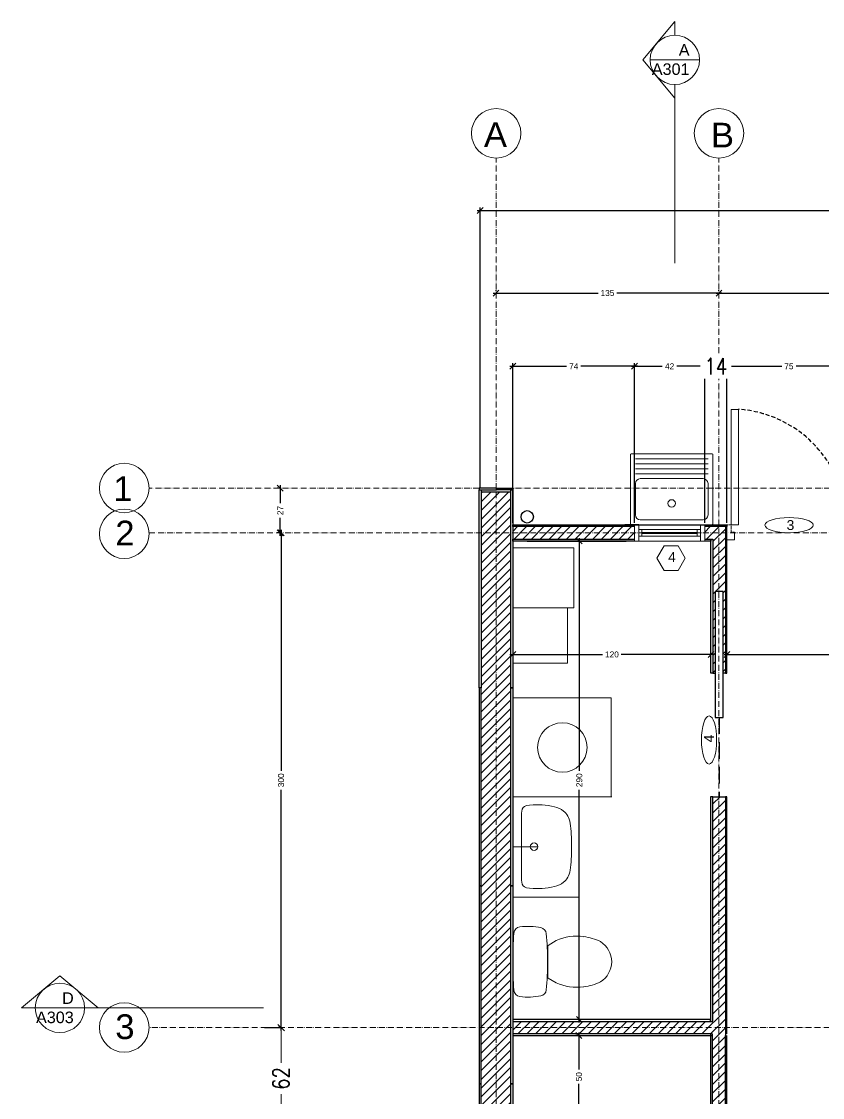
# Model space of a CAD drawing. Header units: centimetres. Extents: x -1332 to 7887, y -608 to 4152.
# Drawn here: x 2023 to 2508, y 63 to 715 of the extents above; entities that cross this region are included whole.
import ezdxf

# ---------------------------------------------------------------- set-up
doc = ezdxf.new("R2010")
doc.units = ezdxf.units.CM
doc.header["$MEASUREMENT"] = 0
for name, pattern in [('ACAD_ISO10W100', [18, 12, -3, 0, -3]), ('CENTER', [2, 1.25, -0.25, 0.25, -0.25]), ('HIDDEN', [0.375, 0.25, -0.125])]:
    doc.linetypes.add(name, pattern=pattern)
doc.layers.get('DEFPOINTS').update_dxf_attribs({"color": 210})
doc.layers.add('ARREDI', color=252, linetype='Continuous', lineweight=18)
doc.layers.add('NUMERAZIONE', color=30, linetype='Continuous', lineweight=5)
for name, color, linetype in [('INFISSI', 130, 'Continuous'), ('quote nuove', 253, 'Continuous'), ('STRUTTURA', 7, 'Continuous')]:
    doc.layers.add(name, color=color, linetype=linetype)
doc.styles.add('ARIAL', font='Arial.ttf')
doc.styles.add('E-ROMANS', font='romans.shx', dxfattribs={"width": 0.8})
doc.styles.get("Standard").update_dxf_attribs({"font": 'Arial.ttf'})
doc.linetypes.add('BATTING', pattern='A,0.0001,-0.1,[134,ltypeshp.shx,S=0.1,R=0,X=-0.1,Y=0],-0.2,[134,ltypeshp.shx,S=0.1,R=180,X=0.1,Y=0],-0.1', length=0.4001)
doc.dimstyles.new('Copia di 1', dxfattribs={"dimscale": 0.001, "dimtxt": 10000, "dimasz": 4000, "dimexe": 100, "dimexo": 10000, "dimgap": 0.1, "dimtad": 0, "dimtoh": 1, "dimdec": 0, "dimzin": 0, "dimdsep": 46, "dimtxsty": 'E-ROMANS', "dimblk": 'OBLIQUE', "dimcen": 1.2, "dimclrd": 256, "dimclre": 256, "dimclrt": 256, "dimadec": 0, "dimazin": 0, "dimtfac": 1, "dimtdec": 0, "dimtmove": 1, "dimatfit": 3, "dimldrblk": 'OPEN90', "dimfxl": 1, "dimtfill": 1, "dimtolj": 1, "dimtzin": 0, "dimlwd": 0, "dimarcsym": 0})
doc.dimstyles.new('TICK_36', dxfattribs={"dimtxt": 3.6, "dimasz": 3.6, "dimexe": 1.8, "dimexo": 1.2, "dimgap": 1.8, "dimtad": 0, "dimdec": 0, "dimzin": 0, "dimdsep": 46, "dimtxsty": 'ARIAL', "dimblk": 'OBLIQUE', "dimcen": 1.8, "dimdle": 1.8, "dimclrd": 256, "dimclrt": 256, "dimadec": 0, "dimazin": 0, "dimtfac": 1, "dimtdec": 0, "dimtmove": 1, "dimatfit": 3, "dimldrblk": 'OPEN90', "dimfxl": 1, "dimtfill": 1, "dimtolj": 1, "dimtzin": 0, "dimarcsym": 0})

# ---------------------------------------------------------------- blocks, each defined once
blk = doc.blocks.new('_Oblique')
at = {"color": 0, "linetype": 'ByBlock', "lineweight": -2}
blk.add_line((-0.5, -0.5), (0.5, 0.5), dxfattribs=at)
blk = doc.blocks.new('*D141')
at = {"layer": 'DEFPOINTS', "color": 0, "transparency": 16777216}
for p in [(2300.49, 600.28), (2300.49, 431.01), (2950.2, 432.12)]:
    blk.add_point(p, dxfattribs=at)
at = {"layer": 'quote nuove', "lineweight": -2, "transparency": 16777216}
for p, q in [((2298.69, 600.28), (2619.56, 600.28)), ((2952, 600.28), (2631.13, 600.28))]:
    blk.add_line(p, q, dxfattribs=at)
at = {"layer": 'quote nuove', "color": 0, "lineweight": -2, "transparency": 16777216}
for p, q in [((2300.49, 432.21), (2300.49, 602.08)), ((2950.2, 433.32), (2950.2, 602.08))]:
    blk.add_line(p, q, dxfattribs=at)
at = {"layer": 'quote nuove', "lineweight": -2, "transparency": 16777216, "xscale": 3.6, "yscale": 3.6, "zscale": 3.6, "rotation": 180}
blk.add_blockref('_Oblique', (2300.49, 600.28), dxfattribs=at)
at = {"layer": 'quote nuove', "lineweight": -2, "transparency": 16777216, "xscale": 3.6, "yscale": 3.6, "zscale": 3.6}
blk.add_blockref('_Oblique', (2950.2, 600.28), dxfattribs=at)
at = {"layer": 'quote nuove', "lineweight": 0, "transparency": 16777216, "insert": (2625.35, 600.28), "char_height": 3.6, "attachment_point": 5, "style": 'ARIAL', "bg_fill": 3, "box_fill_scale": 1.25, "bg_fill_color": 256, "bg_fill_true_color": 13158600, "bg_fill_transparency": 0}
blk.add_mtext('\\A1;650', dxfattribs=at)
blk = doc.blocks.new('_Open90')
at = {"color": 0, "linetype": 'ByBlock', "lineweight": -2}
for p, q in [((0, 0), (-1, 0)), ((-0.5, 0.5), (0, 0)), ((0, 0), (-0.5, -0.5))]:
    blk.add_line(p, q, dxfattribs=at)
blk = doc.blocks.new('*D143')
at = {"layer": 'DEFPOINTS', "color": 0, "transparency": 16777216}
for p in [(2445.15, 550.28), (2445.15, 550.28), (2625.05, 550.28)]:
    blk.add_point(p, dxfattribs=at)
at = {"layer": 'quote nuove', "lineweight": -2, "transparency": 16777216}
for p, q in [((2443.35, 550.28), (2529.49, 550.28)), ((2626.85, 550.28), (2540.7, 550.28))]:
    blk.add_line(p, q, dxfattribs=at)
at = {"layer": 'quote nuove', "color": 0, "lineweight": -2, "transparency": 16777216}
for p, q in [((2445.15, 551.48), (2445.15, 552.08)), ((2625.05, 551.48), (2625.05, 552.08))]:
    blk.add_line(p, q, dxfattribs=at)
at = {"layer": 'quote nuove', "lineweight": -2, "transparency": 16777216, "xscale": 3.6, "yscale": 3.6, "zscale": 3.6, "rotation": 180}
blk.add_blockref('_Oblique', (2445.15, 550.28), dxfattribs=at)
at = {"layer": 'quote nuove', "lineweight": -2, "transparency": 16777216, "xscale": 3.6, "yscale": 3.6, "zscale": 3.6}
blk.add_blockref('_Oblique', (2625.05, 550.28), dxfattribs=at)
at = {"layer": 'quote nuove', "lineweight": 0, "transparency": 16777216, "insert": (2535.1, 550.28), "char_height": 3.6, "attachment_point": 5, "style": 'ARIAL', "bg_fill": 3, "box_fill_scale": 1.25, "bg_fill_color": 256, "bg_fill_true_color": 13158600, "bg_fill_transparency": 0}
blk.add_mtext('\\A1;180', dxfattribs=at)
blk = doc.blocks.new('*D144')
at = {"layer": 'DEFPOINTS', "color": 0, "transparency": 16777216}
for p in [(2310.09, 550.28), (2310.09, 550.28), (2445.15, 550.28)]:
    blk.add_point(p, dxfattribs=at)
at = {"layer": 'quote nuove', "lineweight": -2, "transparency": 16777216}
for p, q in [((2308.29, 550.28), (2372, 550.28)), ((2446.95, 550.28), (2383.24, 550.28))]:
    blk.add_line(p, q, dxfattribs=at)
at = {"layer": 'quote nuove', "color": 0, "lineweight": -2, "transparency": 16777216}
for p, q in [((2310.09, 551.48), (2310.09, 552.08)), ((2445.15, 551.48), (2445.15, 552.08))]:
    blk.add_line(p, q, dxfattribs=at)
at = {"layer": 'quote nuove', "lineweight": -2, "transparency": 16777216, "xscale": 3.6, "yscale": 3.6, "zscale": 3.6, "rotation": 180}
blk.add_blockref('_Oblique', (2310.09, 550.28), dxfattribs=at)
at = {"layer": 'quote nuove', "lineweight": -2, "transparency": 16777216, "xscale": 3.6, "yscale": 3.6, "zscale": 3.6}
blk.add_blockref('_Oblique', (2445.15, 550.28), dxfattribs=at)
at = {"layer": 'quote nuove', "lineweight": 0, "transparency": 16777216, "insert": (2377.62, 550.28), "char_height": 3.6, "attachment_point": 5, "style": 'ARIAL', "bg_fill": 3, "box_fill_scale": 1.25, "bg_fill_color": 256, "bg_fill_true_color": 13158600, "bg_fill_transparency": 0}
blk.add_mtext('\\A1;135', dxfattribs=at)
blk = doc.blocks.new('*D147')
at = {"layer": 'DEFPOINTS', "color": 0, "transparency": 16777216}
for p in [(2179.37, 432.1), (2179.37, 404.91), (2179.9, 404.91)]:
    blk.add_point(p, dxfattribs=at)
at = {"layer": 'quote nuove', "color": 0, "lineweight": -2, "transparency": 16777216}
for p, q in [((2178.17, 432.1), (2177.57, 432.1)), ((2178.7, 404.91), (2177.57, 404.91))]:
    blk.add_line(p, q, dxfattribs=at)
at = {"layer": 'quote nuove', "lineweight": -2, "transparency": 16777216}
for p, q in [((2179.37, 433.9), (2179.37, 422.92)), ((2179.37, 403.11), (2179.37, 414.1))]:
    blk.add_line(p, q, dxfattribs=at)
at = {"layer": 'quote nuove', "lineweight": -2, "transparency": 16777216, "xscale": 3.6, "yscale": 3.6, "zscale": 3.6}
for p, rotation in [((2179.37, 432.1), 90), ((2179.37, 404.91), 270)]:
    blk.add_blockref('_Oblique', p, dxfattribs=dict(at, rotation=rotation))
at = {"layer": 'quote nuove', "lineweight": 0, "transparency": 16777216, "insert": (2179.37, 418.51), "char_height": 3.6, "attachment_point": 5, "rotation": 90, "style": 'ARIAL', "bg_fill": 3, "box_fill_scale": 1.25, "bg_fill_color": 256, "bg_fill_true_color": 13158600, "bg_fill_transparency": 0}
blk.add_mtext('\\A1;27', dxfattribs=at)
blk = doc.blocks.new('*D148')
at = {"layer": 'DEFPOINTS', "color": 0, "ltscale": 2, "transparency": 16777216}
for p in [(2179.89, 404.91), (2179.89, 105.06), (2179.89, 105.06)]:
    blk.add_point(p, dxfattribs=at)
at = {"layer": 'quote nuove', "color": 0, "lineweight": -2, "ltscale": 2, "transparency": 16777216}
for p, q in [((2178.69, 404.91), (2178.09, 404.91)), ((2178.69, 105.06), (2178.09, 105.06))]:
    blk.add_line(p, q, dxfattribs=at)
at = {"layer": 'quote nuove', "lineweight": -2, "ltscale": 2, "transparency": 16777216}
for p, q in [((2179.89, 406.71), (2179.89, 260.76)), ((2179.89, 103.26), (2179.89, 249.22))]:
    blk.add_line(p, q, dxfattribs=at)
at = {"layer": 'quote nuove', "lineweight": -2, "ltscale": 2, "transparency": 16777216, "xscale": 3.6, "yscale": 3.6, "zscale": 3.6}
for p, rotation in [((2179.89, 404.91), 90), ((2179.89, 105.06), 270)]:
    blk.add_blockref('_Oblique', p, dxfattribs=dict(at, rotation=rotation))
at = {"layer": 'quote nuove', "lineweight": 0, "ltscale": 2, "transparency": 16777216, "insert": (2179.89, 254.99), "char_height": 3.6, "attachment_point": 5, "rotation": 90, "style": 'ARIAL', "bg_fill": 3, "box_fill_scale": 1.25, "bg_fill_color": 256, "bg_fill_true_color": 13158600, "bg_fill_transparency": 0}
blk.add_mtext('\\A1;300', dxfattribs=at)
blk = doc.blocks.new('*D149')
at = {"layer": 'DEFPOINTS', "color": 0, "ltscale": 2, "transparency": 16777216}
for p in [(2179.89, 105.06), (2179.89, 43.51), (2179.89, 43.51)]:
    blk.add_point(p, dxfattribs=at)
at = {"layer": 'quote nuove', "lineweight": -2, "ltscale": 2, "transparency": 16777216}
for p, q in [((2169.89, 105.06), (2179.79, 105.06)), ((2169.89, 43.51), (2179.79, 43.51))]:
    blk.add_line(p, q, dxfattribs=at)
at = {"layer": 'quote nuove', "lineweight": 0, "ltscale": 2, "transparency": 16777216}
for p, q in [((2179.89, 105.06), (2179.89, 80.57)), ((2179.89, 43.51), (2179.89, 68))]:
    blk.add_line(p, q, dxfattribs=at)
at = {"layer": 'quote nuove', "lineweight": 0, "ltscale": 2, "transparency": 16777216, "xscale": 4, "yscale": 4, "zscale": 4}
for p, rotation in [((2179.89, 105.06), 90), ((2179.89, 43.51), 270)]:
    blk.add_blockref('_Oblique', p, dxfattribs=dict(at, rotation=rotation))
at = {"layer": 'quote nuove', "lineweight": 0, "ltscale": 2, "transparency": 16777216, "insert": (2179.89, 74.29), "char_height": 10, "attachment_point": 5, "rotation": 90, "style": 'E-ROMANS', "bg_fill": 3, "box_fill_scale": 1.25, "bg_fill_color": 256, "bg_fill_true_color": 13158600, "bg_fill_transparency": 0}
blk.add_mtext('\\A1;62', dxfattribs=at)
blk = doc.blocks.new('*D156')
at = {"layer": 'DEFPOINTS', "color": 0, "transparency": 16777216}
for p in [(2394, 505.9), (2394, 409.81), (2436.5, 409.81)]:
    blk.add_point(p, dxfattribs=at)
at = {"layer": 'quote nuove', "lineweight": -2, "transparency": 16777216}
for p, q in [((2392.2, 505.9), (2410.81, 505.9)), ((2438.3, 505.9), (2419.68, 505.9))]:
    blk.add_line(p, q, dxfattribs=at)
at = {"layer": 'quote nuove', "color": 0, "lineweight": -2, "transparency": 16777216}
for p, q in [((2394, 411.01), (2394, 507.7)), ((2436.5, 411.01), (2436.5, 507.7))]:
    blk.add_line(p, q, dxfattribs=at)
at = {"layer": 'quote nuove', "lineweight": -2, "transparency": 16777216, "xscale": 3.6, "yscale": 3.6, "zscale": 3.6, "rotation": 180}
blk.add_blockref('_Oblique', (2394, 505.9), dxfattribs=at)
at = {"layer": 'quote nuove', "lineweight": -2, "transparency": 16777216, "xscale": 3.6, "yscale": 3.6, "zscale": 3.6}
blk.add_blockref('_Oblique', (2436.5, 505.9), dxfattribs=at)
at = {"layer": 'quote nuove', "lineweight": 0, "transparency": 16777216, "insert": (2415.25, 505.9), "char_height": 3.6, "attachment_point": 5, "style": 'ARIAL', "bg_fill": 3, "box_fill_scale": 1.25, "bg_fill_color": 256, "bg_fill_true_color": 13158600, "bg_fill_transparency": 0}
blk.add_mtext('\\A1;42', dxfattribs=at)
blk = doc.blocks.new('*D158')
at = {"layer": 'DEFPOINTS', "color": 0, "transparency": 16777216}
for p in [(2360.33, 100.31), (2360.33, 100.31), (2360.33, 50.31)]:
    blk.add_point(p, dxfattribs=at)
at = {"layer": 'quote nuove', "color": 0, "lineweight": -2, "transparency": 16777216}
for p, q in [((2359.13, 100.31), (2358.53, 100.31)), ((2359.13, 50.31), (2358.53, 50.31))]:
    blk.add_line(p, q, dxfattribs=at)
at = {"layer": 'quote nuove', "lineweight": -2, "transparency": 16777216}
for p, q in [((2360.33, 102.11), (2360.33, 79.69)), ((2360.33, 48.51), (2360.33, 70.94))]:
    blk.add_line(p, q, dxfattribs=at)
at = {"layer": 'quote nuove', "lineweight": -2, "transparency": 16777216, "xscale": 3.6, "yscale": 3.6, "zscale": 3.6}
for p, rotation in [((2360.33, 100.31), 90), ((2360.33, 50.31), 270)]:
    blk.add_blockref('_Oblique', p, dxfattribs=dict(at, rotation=rotation))
at = {"layer": 'quote nuove', "lineweight": 0, "transparency": 16777216, "insert": (2360.33, 75.31), "char_height": 3.6, "attachment_point": 5, "rotation": 90, "style": 'ARIAL', "bg_fill": 3, "box_fill_scale": 1.25, "bg_fill_color": 256, "bg_fill_true_color": 13158600, "bg_fill_transparency": 0}
blk.add_mtext('\\A1;50', dxfattribs=at)
blk = doc.blocks.new('*D159')
at = {"layer": 'DEFPOINTS', "color": 0, "transparency": 16777216}
for p in [(2360.55, 400.01), (2360.55, 400.01), (2360.55, 110.01)]:
    blk.add_point(p, dxfattribs=at)
at = {"layer": 'quote nuove', "color": 0, "lineweight": -2, "transparency": 16777216}
for p, q in [((2359.35, 400.01), (2358.75, 400.01)), ((2359.35, 110.01), (2358.75, 110.01))]:
    blk.add_line(p, q, dxfattribs=at)
at = {"layer": 'quote nuove', "lineweight": -2, "transparency": 16777216}
for p, q in [((2360.55, 401.81), (2360.55, 260.81)), ((2360.55, 108.21), (2360.55, 249.21))]:
    blk.add_line(p, q, dxfattribs=at)
at = {"layer": 'quote nuove', "lineweight": -2, "transparency": 16777216, "xscale": 3.6, "yscale": 3.6, "zscale": 3.6}
for p, rotation in [((2360.55, 400.01), 90), ((2360.55, 110.01), 270)]:
    blk.add_blockref('_Oblique', p, dxfattribs=dict(at, rotation=rotation))
at = {"layer": 'quote nuove', "lineweight": 0, "transparency": 16777216, "insert": (2360.55, 255.01), "char_height": 3.6, "attachment_point": 5, "rotation": 90, "style": 'ARIAL', "bg_fill": 3, "box_fill_scale": 1.25, "bg_fill_color": 256, "bg_fill_true_color": 13158600, "bg_fill_transparency": 0}
blk.add_mtext('\\A1;290', dxfattribs=at)
blk = doc.blocks.new('*D160')
at = {"layer": 'DEFPOINTS', "color": 0, "transparency": 16777216}
for p in [(2320.3, 344.37), (2440.3, 331.23), (2440.3, 331.23)]:
    blk.add_point(p, dxfattribs=at)
at = {"layer": 'quote nuove', "color": 0, "lineweight": -2, "transparency": 16777216}
for p, q in [((2320.3, 343.17), (2320.3, 329.43)), ((2440.3, 332.43), (2440.3, 333.03))]:
    blk.add_line(p, q, dxfattribs=at)
at = {"layer": 'quote nuove', "lineweight": -2, "transparency": 16777216}
for p, q in [((2318.5, 331.23), (2374.69, 331.23)), ((2442.1, 331.23), (2385.9, 331.23))]:
    blk.add_line(p, q, dxfattribs=at)
at = {"layer": 'quote nuove', "lineweight": -2, "transparency": 16777216, "xscale": 3.6, "yscale": 3.6, "zscale": 3.6, "rotation": 180}
blk.add_blockref('_Oblique', (2320.3, 331.23), dxfattribs=at)
at = {"layer": 'quote nuove', "lineweight": -2, "transparency": 16777216, "xscale": 3.6, "yscale": 3.6, "zscale": 3.6}
blk.add_blockref('_Oblique', (2440.3, 331.23), dxfattribs=at)
at = {"layer": 'quote nuove', "lineweight": 0, "transparency": 16777216, "insert": (2380.3, 331.23), "char_height": 3.6, "attachment_point": 5, "style": 'ARIAL', "bg_fill": 3, "box_fill_scale": 1.25, "bg_fill_color": 256, "bg_fill_true_color": 13158600, "bg_fill_transparency": 0}
blk.add_mtext('\\A1;120', dxfattribs=at)
blk = doc.blocks.new('*D161')
at = {"layer": 'DEFPOINTS', "color": 0, "transparency": 16777216}
for p in [(2450, 331.23), (2620.3, 331.23), (2620.3, 331.23)]:
    blk.add_point(p, dxfattribs=at)
at = {"layer": 'quote nuove', "color": 0, "lineweight": -2, "transparency": 16777216}
for p, q in [((2450, 332.43), (2450, 333.03)), ((2620.3, 332.43), (2620.3, 333.03))]:
    blk.add_line(p, q, dxfattribs=at)
at = {"layer": 'quote nuove', "lineweight": -2, "transparency": 16777216}
for p, q in [((2448.2, 331.23), (2529.54, 331.23)), ((2622.1, 331.23), (2540.75, 331.23))]:
    blk.add_line(p, q, dxfattribs=at)
at = {"layer": 'quote nuove', "lineweight": -2, "transparency": 16777216, "xscale": 3.6, "yscale": 3.6, "zscale": 3.6, "rotation": 180}
blk.add_blockref('_Oblique', (2450, 331.23), dxfattribs=at)
at = {"layer": 'quote nuove', "lineweight": -2, "transparency": 16777216, "xscale": 3.6, "yscale": 3.6, "zscale": 3.6}
blk.add_blockref('_Oblique', (2620.3, 331.23), dxfattribs=at)
at = {"layer": 'quote nuove', "lineweight": 0, "transparency": 16777216, "insert": (2535.15, 331.23), "char_height": 3.6, "attachment_point": 5, "style": 'ARIAL', "bg_fill": 3, "box_fill_scale": 1.25, "bg_fill_color": 256, "bg_fill_true_color": 13158600, "bg_fill_transparency": 0}
blk.add_mtext('\\A1;170', dxfattribs=at)
blk = doc.blocks.new('*D164')
at = {"layer": 'DEFPOINTS', "color": 0, "transparency": 16777216}
for p in [(2450, 505.9), (2450, 409.84), (2525, 409.84)]:
    blk.add_point(p, dxfattribs=at)
at = {"layer": 'quote nuove', "lineweight": -2, "transparency": 16777216}
for p, q in [((2448.2, 505.9), (2483.12, 505.9)), ((2526.8, 505.9), (2491.87, 505.9))]:
    blk.add_line(p, q, dxfattribs=at)
at = {"layer": 'quote nuove', "color": 0, "lineweight": -2, "transparency": 16777216}
for p, q in [((2450, 411.04), (2450, 507.7)), ((2525, 411.04), (2525, 507.7))]:
    blk.add_line(p, q, dxfattribs=at)
at = {"layer": 'quote nuove', "lineweight": -2, "transparency": 16777216, "xscale": 3.6, "yscale": 3.6, "zscale": 3.6, "rotation": 180}
blk.add_blockref('_Oblique', (2450, 505.9), dxfattribs=at)
at = {"layer": 'quote nuove', "lineweight": -2, "transparency": 16777216, "xscale": 3.6, "yscale": 3.6, "zscale": 3.6}
blk.add_blockref('_Oblique', (2525, 505.9), dxfattribs=at)
at = {"layer": 'quote nuove', "lineweight": 0, "transparency": 16777216, "insert": (2487.5, 505.9), "char_height": 3.6, "attachment_point": 5, "style": 'ARIAL', "bg_fill": 3, "box_fill_scale": 1.25, "bg_fill_color": 256, "bg_fill_true_color": 13158600, "bg_fill_transparency": 0}
blk.add_mtext('\\A1;75', dxfattribs=at)
blk = doc.blocks.new('*D165')
at = {"layer": 'DEFPOINTS', "color": 0, "transparency": 16777216}
for p in [(2436.5, 408.71), (2450, 409.84)]:
    blk.add_point(p, dxfattribs=at)
at = {"layer": 'quote nuove', "lineweight": -2, "transparency": 16777216}
for p, q in [((2436.5, 418.71), (2436.5, 506)), ((2450, 419.84), (2450, 506))]:
    blk.add_line(p, q, dxfattribs=at)
at = {"layer": 'quote nuove', "lineweight": 0, "transparency": 16777216}
for p, q in [((2436.5, 505.9), (2437.15, 505.9)), ((2450, 505.9), (2449.34, 505.9))]:
    blk.add_line(p, q, dxfattribs=at)
at = {"layer": 'quote nuove', "lineweight": 0, "transparency": 16777216, "xscale": 4, "yscale": 4, "zscale": 4, "rotation": 180}
blk.add_blockref('_Oblique', (2436.5, 505.9), dxfattribs=at)
at = {"layer": 'quote nuove', "lineweight": 0, "transparency": 16777216, "xscale": 4, "yscale": 4, "zscale": 4}
blk.add_blockref('_Oblique', (2450, 505.9), dxfattribs=at)
at = {"layer": 'quote nuove', "lineweight": 0, "transparency": 16777216, "insert": (2443.25, 505.9), "char_height": 10, "attachment_point": 5, "style": 'E-ROMANS', "bg_fill": 3, "box_fill_scale": 1.25, "bg_fill_color": 256, "bg_fill_true_color": 13158600, "bg_fill_transparency": 0}
blk.add_mtext('\\A1;14', dxfattribs=at)
at = {"layer": 'DEFPOINTS', "color": 0, "transparency": 16777216}
blk.add_point((2436.5, 505.9), dxfattribs=at)
blk = doc.blocks.new('*D166')
at = {"layer": 'DEFPOINTS', "color": 0, "transparency": 16777216}
for p in [(2320.3, 505.9), (2320.3, 409.81), (2394, 409.81)]:
    blk.add_point(p, dxfattribs=at)
at = {"layer": 'quote nuove', "lineweight": -2, "transparency": 16777216}
for p, q in [((2318.5, 505.9), (2352.79, 505.9)), ((2395.8, 505.9), (2361.5, 505.9))]:
    blk.add_line(p, q, dxfattribs=at)
at = {"layer": 'quote nuove', "color": 0, "lineweight": -2, "transparency": 16777216}
for p, q in [((2320.3, 411.01), (2320.3, 507.7)), ((2394, 411.01), (2394, 507.7))]:
    blk.add_line(p, q, dxfattribs=at)
at = {"layer": 'quote nuove', "lineweight": -2, "transparency": 16777216, "xscale": 3.6, "yscale": 3.6, "zscale": 3.6, "rotation": 180}
blk.add_blockref('_Oblique', (2320.3, 505.9), dxfattribs=at)
at = {"layer": 'quote nuove', "lineweight": -2, "transparency": 16777216, "xscale": 3.6, "yscale": 3.6, "zscale": 3.6}
blk.add_blockref('_Oblique', (2394, 505.9), dxfattribs=at)
at = {"layer": 'quote nuove', "lineweight": 0, "transparency": 16777216, "insert": (2357.15, 505.9), "char_height": 3.6, "attachment_point": 5, "style": 'ARIAL', "bg_fill": 3, "box_fill_scale": 1.25, "bg_fill_color": 256, "bg_fill_true_color": 13158600, "bg_fill_transparency": 0}
blk.add_mtext('\\A1;74', dxfattribs=at)

msp = doc.modelspace()

# ---------------------------------------------------------------- hatches: boundary and pattern name
at = {"layer": 'STRUTTURA'}
h = msp.add_hatch(dxfattribs=at)
h.set_pattern_fill('ANSI31', color=0, scale=30)
h.paths.add_polyline_path([(2319.1, 429.82), (2301.09, 429.82), (2301.09, -317.79), (2319.1, -317.79)])
h = msp.add_hatch(dxfattribs=at)
h.set_pattern_fill('ANSI31', color=256, scale=30)
h.paths.add_polyline_path([(2394, 408.71), (2320.3, 408.71), (2320.3, 401.21), (2394, 401.21)])
h.paths.add_polyline_path([(2449, 408.71), (2440.3, 408.71), (2436.5, 408.71), (2436.5, 401.21), (2440.3, 401.21), (2441.5, 401.21), (2441.5, 320.01), (2442.77, 320.01), (2442.77, 369.41), (2447.74, 369.41), (2447.74, 320.01), (2449, 320.01)])
h.paths.add_polyline_path([(2449, 245.01), (2441.5, 245.01), (2441.5, 108.81), (2440.07, 108.81), (2320.3, 108.81), (2320.3, 101.31), (2441, 101.31), (2441, 40.01), (2454, 40.01), (2454, 47.01), (2449, 47.01), (2449, 100.31)])
h.paths.add_polyline_path([(2628.8, 48.01), (2530, 48.01), (2530, 40.01), (2621.3, 40.01), (2621.3, 39.01), (2621.3, 37.98), (2628.8, 37.98)])
h.paths.add_polyline_path([(2628.8, 37.98), (2621.3, 37.98), (2621.3, -281.49), (2525.3, -281.49), (2525.3, -288.99), (2628.8, -288.99), (2628.8, -29.12)])
h.paths.add_polyline_path([(2440.3, -281.49), (2320.3, -281.49), (2320.3, -288.99), (2440.3, -288.99)])
h.paths.add_polyline_path([(2929.8, -280.44), (2922.8, -280.44), (2922.8, -289.04), (2929.8, -289.04)])

# ---------------------------------------------------------------- linework, layer by layer
at = {"layer": 'ARREDI'}
for p, q in [((2391.5, 452.31), (2391.5, 410.31)), ((2441, 452.81), (2392, 452.81)), ((2441.5, 410.31), (2441.5, 452.31)), ((2438.5, 449.81), (2394.5, 449.81)), ((2438.5, 446.81), (2394.5, 446.81)), ((2438.5, 443.81), (2394.5, 443.81)), ((2438.5, 440.81), (2394.5, 440.81)), ((2435.5, 437.81), (2397.5, 437.81)), ((2394.5, 434.81), (2394.5, 415.81)), ((2438.5, 415.81), (2438.5, 434.81)), ((2397.5, 412.81), (2435.5, 412.81)), ((2320.29, 400.01), (2320.3, 330.01)), ((2353.3, 325.92), (2353.3, 359.49)), ((2320.3, 330.01), (2320.3, 110.01)), ((2320.3, 325.92), (2353.3, 325.92)), ((2320.3, 240.26), (2320.3, 214.81)), ((2325.6, 235.1), (2325.57, 233.86)), ((2325.6, 235.1), (2325.57, 233.86)), ((2325.68, 236.29), (2325.6, 235.1)), ((2325.68, 236.29), (2325.6, 235.1)), ((2325.99, 237.48), (2325.68, 236.29)), ((2325.99, 237.48), (2325.68, 236.29)), ((2326.55, 238.41), (2325.99, 237.48)), ((2326.55, 238.41), (2325.99, 237.48)), ((2327.39, 239.19), (2326.55, 238.41)), ((2327.39, 239.19), (2326.55, 238.41)), ((2328.57, 239.75), (2327.39, 239.19)), ((2328.57, 239.75), (2327.39, 239.19)), ((2330.36, 239.99), (2328.57, 239.75)), ((2330.36, 239.99), (2328.57, 239.75)), ((2332.65, 240.13), (2330.36, 239.99)), ((2332.65, 240.13), (2330.36, 239.99)), ((2334.86, 240.15), (2332.65, 240.13)), ((2334.86, 240.15), (2332.65, 240.13)), ((2337.95, 240.05), (2334.86, 240.15)), ((2337.95, 240.05), (2334.86, 240.15)), ((2339.77, 239.89), (2337.95, 240.05)), ((2339.77, 239.89), (2337.95, 240.05)), ((2341.63, 239.65), (2339.77, 239.89)), ((2341.63, 239.65), (2339.77, 239.89)), ((2343.75, 239.27), (2341.63, 239.65)), ((2343.75, 239.27), (2341.63, 239.65)), ((2345.44, 238.9), (2343.75, 239.27)), ((2345.44, 238.9), (2343.75, 239.27)), ((2346.97, 238.51), (2345.44, 238.9)), ((2346.97, 238.51), (2345.44, 238.9)), ((2348.46, 237.98), (2346.97, 238.51)), ((2348.46, 237.98), (2346.97, 238.51)), ((2349.73, 237.31), (2348.46, 237.98)), ((2349.73, 237.31), (2348.46, 237.98)), ((2351.06, 236.36), (2349.73, 237.31)), ((2351.06, 236.36), (2349.73, 237.31)), ((2351.74, 235.74), (2351.06, 236.36)), ((2351.74, 235.74), (2351.06, 236.36)), ((2352.41, 235.01), (2351.74, 235.74)), ((2352.41, 235.01), (2351.74, 235.74)), ((2353.05, 234.18), (2352.41, 235.01)), ((2353.05, 234.18), (2352.41, 235.01)), ((2325.57, 214.75), (2325.57, 233.86)), ((2325.57, 214.75), (2325.57, 233.86)), ((2353.58, 233.31), (2353.05, 234.18)), ((2353.58, 233.31), (2353.05, 234.18)), ((2354.05, 232.37), (2353.58, 233.31)), ((2354.05, 232.37), (2353.58, 233.31)), ((2354.44, 231.36), (2354.05, 232.37)), ((2354.44, 231.36), (2354.05, 232.37)), ((2354.75, 230.18), (2354.44, 231.36)), ((2354.75, 230.18), (2354.44, 231.36)), ((2354.99, 228.89), (2354.75, 230.18)), ((2354.99, 228.89), (2354.75, 230.18)), ((2355.22, 227.41), (2354.99, 228.89)), ((2355.22, 227.41), (2354.99, 228.89)), ((2355.42, 225.78), (2355.22, 227.41)), ((2355.42, 225.78), (2355.22, 227.41)), ((2355.57, 224.03), (2355.42, 225.78)), ((2355.66, 222.41), (2355.57, 224.03)), ((2355.75, 220.57), (2355.66, 222.41)), ((2355.81, 218.61), (2355.75, 220.57)), ((2355.85, 216.48), (2355.81, 218.61)), ((2355.87, 214.75), (2355.85, 216.48)), ((2320.3, 214.81), (2320.3, 189.35)), ((2320.3, 214.75), (2335.38, 214.75)), ((2325.57, 214.75), (2325.57, 195.65)), ((2325.57, 214.75), (2325.57, 195.65)), ((2355.75, 208.93), (2355.66, 207.1)), ((2355.81, 210.89), (2355.75, 208.93)), ((2355.85, 213.02), (2355.81, 210.89)), ((2355.87, 214.75), (2355.85, 213.02)), ((2355.42, 203.73), (2355.22, 202.09)), ((2355.57, 205.47), (2355.42, 203.73)), ((2355.66, 207.1), (2355.57, 205.47)), ((2325.6, 194.4), (2325.57, 195.65)), ((2325.6, 194.4), (2325.57, 195.65)), ((2353.58, 196.19), (2353.05, 195.32)), ((2353.58, 196.19), (2353.05, 195.32)), ((2354.05, 197.13), (2353.58, 196.19)), ((2354.05, 197.13), (2353.58, 196.19)), ((2354.44, 198.15), (2354.05, 197.13)), ((2354.44, 198.15), (2354.05, 197.13)), ((2354.75, 199.33), (2354.44, 198.15)), ((2354.75, 199.33), (2354.44, 198.15)), ((2354.99, 200.61), (2354.75, 199.33)), ((2354.99, 200.61), (2354.75, 199.33)), ((2355.22, 202.09), (2354.99, 200.61)), ((2325.68, 193.21), (2325.6, 194.4)), ((2325.68, 193.21), (2325.6, 194.4)), ((2325.99, 192.02), (2325.68, 193.21)), ((2325.99, 192.02), (2325.68, 193.21)), ((2326.55, 191.09), (2325.99, 192.02)), ((2326.55, 191.09), (2325.99, 192.02)), ((2327.39, 190.32), (2326.55, 191.09)), ((2327.39, 190.32), (2326.55, 191.09)), ((2328.57, 189.75), (2327.39, 190.32)), ((2328.57, 189.75), (2327.39, 190.32)), ((2330.36, 189.52), (2328.57, 189.75)), ((2330.36, 189.52), (2328.57, 189.75)), ((2332.65, 189.38), (2330.36, 189.52)), ((2332.65, 189.38), (2330.36, 189.52)), ((2334.86, 189.35), (2332.65, 189.38)), ((2334.86, 189.35), (2332.65, 189.38)), ((2337.95, 189.46), (2334.86, 189.35)), ((2337.95, 189.46), (2334.86, 189.35)), ((2339.77, 189.62), (2337.95, 189.46)), ((2339.77, 189.62), (2337.95, 189.46)), ((2341.63, 189.86), (2339.77, 189.62)), ((2341.63, 189.86), (2339.77, 189.62)), ((2343.75, 190.23), (2341.63, 189.86)), ((2343.75, 190.23), (2341.63, 189.86)), ((2345.44, 190.6), (2343.75, 190.23)), ((2345.44, 190.6), (2343.75, 190.23)), ((2346.97, 191), (2345.44, 190.6)), ((2346.97, 191), (2345.44, 190.6)), ((2348.46, 191.53), (2346.97, 191)), ((2348.46, 191.53), (2346.97, 191)), ((2349.73, 192.19), (2348.46, 191.53)), ((2349.73, 192.19), (2348.46, 191.53)), ((2351.06, 193.14), (2349.73, 192.19)), ((2351.06, 193.14), (2349.73, 192.19)), ((2351.74, 193.76), (2351.06, 193.14)), ((2351.74, 193.76), (2351.06, 193.14)), ((2352.41, 194.49), (2351.74, 193.76)), ((2352.41, 194.49), (2351.74, 193.76)), ((2353.05, 195.32), (2352.41, 194.49)), ((2353.05, 195.32), (2352.41, 194.49)), ((2341.65, 154.9), (2346.48, 157.83)), ((2341.39, 145.01), (2341.39, 154.46)), ((2341.39, 145.01), (2341.39, 135.56)), ((2341.65, 135.12), (2346.48, 132.2))]:
    msp.add_line(p, q, dxfattribs=at)
at = {"layer": 'ARREDI', "lineweight": 0}
for p, q in [((2320.29, 395.93), (2357.29, 395.93)), ((2357.29, 395.93), (2357.29, 359.49)), ((2320.29, 359.49), (2357.29, 359.49)), ((2320.3, 325.92), (2353.3, 325.92)), ((2320.3, 325.92), (2353.3, 325.92)), ((2320.3, 304.86), (2335.3, 304.86)), ((2320.3, 244.86), (2380.3, 244.86)), ((2320.3, 244.86), (2335.3, 244.86)), ((2320.3, 244.86), (2335.3, 244.86)), ((2360.3, 184.23), (2360.3, 244.86)), ((2360.3, 184.23), (2360.3, 244.86)), ((2360.3, 184.23), (2320.3, 184.23)), ((2320.3, 184.23), (2360.3, 184.23)), ((2360.3, 184.23), (2320.3, 184.23)), ((2320.3, 184.23), (2360.3, 184.23))]:
    msp.add_line(p, q, dxfattribs=at)
at = {"layer": 'ARREDI'}
msp.add_lwpolyline([(2320.3, 304.86), (2320.3, 244.86), (2379.8, 244.86), (2379.8, 304.86), (2320.3, 304.86)], dxfattribs=at)
for centre, radius in [((2416.5, 422.81), 2.24), ((2350.3, 274.86), 15), ((2333.1, 214.75), 2.28)]:
    msp.add_circle(centre, radius, dxfattribs=at)
for centre, radius, start, end in [((2392, 452.31), 0.5, 90, 180), ((2441, 452.31), 0.5, 0, 90), ((2397.5, 434.81), 3, 90, 180), ((2435.5, 434.81), 3, 0, 90), ((2397.5, 415.81), 3, 180, 270), ((2435.5, 415.81), 3, 270, 0), ((2325.05, 162), 4.2, 96.3359, 176.25542), ((2329.32, 123.54), 42.9, 79.25484, 96.3359), ((2336.57, 161.76), 4, 4.94027, 79.25484), ((2584.63, 145.01), 264.33, 176.25542, 183.74458), ((2142.87, 145.01), 198.42, 355.05973, 4.94027), ((2358.9, 130.51), 30, 81.79307, 114.43818), ((2358.54, 124.7), 35.81, 65.47558, 82.55676), ((2364.65, 144.29), 15.66, 2.65515, 56.02113), ((2341.89, 154.46), 0.5, 118.0226, 180), ((2364.65, 145.74), 15.66, 303.97887, 357.34485), ((2341.89, 135.56), 0.5, 180, 241.9774), ((2358.9, 159.51), 30, 245.56182, 278.20693), ((2358.54, 165.33), 35.81, 277.44324, 294.52442), ((2325.05, 128.02), 4.2, 183.74458, 263.6641), ((2329.32, 166.48), 42.9, 263.6641, 280.74516), ((2336.57, 128.27), 4, 280.74516, 355.05973)]:
    msp.add_arc(centre, radius, start, end, dxfattribs=at)
at = {"layer": 'INFISSI'}
msp.add_line((2392, 409.81), (2441, 409.81), dxfattribs=at)
at = {"layer": 'INFISSI', "color": 4, "lineweight": 0}
for p, q in [((2396.5, 409.81), (2434, 409.81)), ((2398.5, 404.91), (2398.5, 405.16)), ((2398.5, 405.16), (2432, 405.16)), ((2398.5, 404.64), (2398.5, 405.14)), ((2432, 404.66), (2398.5, 404.64)), ((2432, 405.16), (2432, 404.66)), ((2398.5, 402.89), (2396.5, 402.89)), ((2396.5, 400.01), (2434, 400.01)), ((2432, 402.89), (2398.5, 402.89)), ((2432, 402.89), (2434, 402.89))]:
    msp.add_line(p, q, dxfattribs=at)
at = {"layer": 'INFISSI', "linetype": 'HIDDEN', "ltscale": 40}
msp.add_line((2445.26, 293.04), (2445.25, 245.01), dxfattribs=at)
at = {"layer": 'INFISSI', "color": 4, "linetype": 'Continuous', "lineweight": 0}
msp.add_lwpolyline([(2457, 479.81), (2457, 409.81), (2452.5, 409.81), (2452.5, 479.81), (2457, 479.81)], dxfattribs=at)
at = {"layer": 'INFISSI', "color": 4, "lineweight": 0}
for points in [[(2394, 409.81), (2396.5, 409.81), (2396.5, 400.01), (2394, 400.01)], [(2434, 409.81), (2436.5, 409.81), (2436.5, 400.01), (2434, 400.01)]]:
    msp.add_lwpolyline(points, close=True, dxfattribs=at)
at = {"layer": 'INFISSI', "color": 4, "linetype": 'CENTER', "lineweight": 0}
msp.add_lwpolyline([(2452.5, 409.81), (2450, 409.81), (2450, 400.81), (2454.5, 400.81), (2454.5, 405.31), (2452.5, 405.31), (2452.5, 409.81)], dxfattribs=at)
at = {"layer": 'INFISSI'}
msp.add_lwpolyline([(2442.77, 293.04), (2447.74, 293.04), (2447.74, 369.41), (2442.77, 369.41)], close=True, dxfattribs=at)
at = {"layer": 'INFISSI', "color": 4, "linetype": 'HIDDEN', "lineweight": -2, "ltscale": 10}
msp.add_arc((2452.23, 409.71), 70.27, 0.08643, 86.10934, dxfattribs=at)
at = {"layer": 'NUMERAZIONE', "lineweight": 0}
for p, q in [((2399.02, 691.63), (2418.41, 714.87)), ((2418.41, 714.87), (2418.41, 706.58)), ((2399.02, 691.63), (2418.41, 668.39)), ((2403.46, 691.63), (2433.36, 691.63)), ((2418.41, 676.68), (2418.41, 668.39)), ((2045.91, 136.43), (2022.67, 117.04)), ((2045.91, 136.43), (2069.15, 117.04)), ((2069.15, 117.04), (2022.67, 117.04)), ((2069.15, 117.04), (2169.15, 117.04))]:
    msp.add_line(p, q, dxfattribs=at)
at = {"layer": 'NUMERAZIONE'}
msp.add_lwpolyline([(2424.68, 389.6), (2420.4, 397.01), (2411.85, 397.01), (2407.58, 389.6), (2411.85, 382.2), (2420.4, 382.2)], close=True, dxfattribs=at)
at = {"layer": 'NUMERAZIONE', "lineweight": 0}
for centre in [(2418.41, 691.63), (2045.91, 117.04)]:
    msp.add_circle(centre, 14.95, dxfattribs=at)
at = {"layer": 'NUMERAZIONE'}
for centre, major_axis in [((2487.62, 409.65), (14.61, 0)), ((2439.15, 279.42), (0, 14.61))]:
    msp.add_ellipse(centre, major_axis=major_axis, ratio=0.314087, dxfattribs=at)
at = {"layer": 'quote nuove', "color": 253, "linetype": 'ACAD_ISO10W100', "lineweight": 0, "ltscale": 0.3}
for p, q in [((2310.09, -520.09), (2310.09, 632.12)), ((2445.14, -520.09), (2445.15, 632.12)), ((2299.89, 432.12), (2099.89, 432.12)), ((2299.89, 432.12), (3150.2, 432.12)), ((2099.89, 404.91), (3150.2, 404.91)), ((3150.2, 105.06), (2099.89, 105.06))]:
    msp.add_line(p, q, dxfattribs=at)
at = {"layer": 'quote nuove', "color": 253, "lineweight": 0}
for centre in [(2310.18, 647.12), (2445.14, 647.12), (2084.89, 432.12), (2084.89, 404.39), (2084.89, 105.16)]:
    msp.add_circle(centre, 15, dxfattribs=at)
at = {"layer": 'STRUTTURA'}
for p, q in [((2396.5, 409.81), (2388.04, 409.81)), ((2434, 409.81), (2450, 409.81)), ((2328.99, 400.01), (2388.99, 400.01)), ((2441.5, 320.01), (2442.77, 320.01)), ((2449, 320.01), (2447.74, 320.01)), ((2441.5, 245.01), (2449, 245.01)), ((2320.3, 240.26), (2320.3, 214.81)), ((2320.3, 214.81), (2320.3, 189.35))]:
    msp.add_line(p, q, dxfattribs=at)
at = {"layer": 'STRUTTURA', "lineweight": 0}
msp.add_line((2320.3, 325.92), (2320.3, 325.92), dxfattribs=at)
at = {"layer": 'STRUTTURA'}
for points in [[(2310.09, 432.12), (2299.89, 432.12), (2299.89, 431.02), (2310.09, 431.02)], [(2301.09, 429.82), (2319.1, 429.82), (2319.1, 431.01), (2310.09, 431.01)], [(2310.09, 432.11), (2320.3, 432.11), (2320.3, 431.01), (2310.09, 431.01)], [(2394, 408.71), (2320.3, 408.71), (2320.3, 409.81), (2394, 409.81)], [(2436.5, 409.81), (2440.3, 409.81), (2440.3, 408.71), (2436.5, 408.71)], [(2450, 409.81), (2450, 408.71), (2440.3, 408.71), (2440.3, 409.81), (2450, 409.81)], [(2394, 400.01), (2320.3, 400.01), (2320.3, 401.21), (2394, 401.21)], [(2436.5, 401.21), (2440.3, 401.21), (2440.3, 400.01), (2436.5, 400.01)], [(2450, 101.31), (2450, 245.01), (2449, 245.01), (2449, 100.31)], [(2441, 101.31), (2320.3, 101.31), (2320.3, 100.31), (2441, 100.31)], [(2440, 101.31), (2440, 39.01), (2455, 39.01), (2455, 48.01), (2450, 48.01), (2450, 100.31)], [(2441, 101.31), (2441, 40.01), (2454, 40.01), (2454, 47.01), (2449, 47.01), (2449, 100.31)]]:
    msp.add_lwpolyline(points, dxfattribs=at)
for points in [[(2299.89, 311.01), (2299.89, 431.01), (2301.09, 431.01), (2301.09, 311.01)], [(2319.1, 311.01), (2319.1, 431.01), (2320.3, 431.01), (2320.3, 311.01)], [(2450, 408.71), (2449, 408.71), (2449, 320.01), (2450, 320.01)], [(2441.5, 401.21), (2441.5, 320.01), (2440.3, 320.01), (2440.3, 401.21)], [(2301.09, 191.01), (2301.09, 311.01), (2299.89, 311.01), (2299.89, 191.01)], [(2319.1, 191.01), (2319.1, 311.01), (2320.3, 311.01), (2320.3, 191.01)], [(2441.5, 245.01), (2440.07, 245.01), (2440.07, 108.81), (2441.5, 108.81)], [(2301.09, 71.01), (2301.09, 191.01), (2299.89, 191.01), (2299.89, 71.01)], [(2319.1, 71.01), (2319.1, 191.01), (2320.3, 191.01), (2320.3, 71.01)], [(2440.07, 108.81), (2440.07, 110.01), (2320.3, 110.01), (2320.3, 108.81)], [(2301.09, -48.99), (2301.09, 71.01), (2299.89, 71.01), (2299.89, -48.99)], [(2319.1, -48.99), (2319.1, 71.01), (2320.3, 71.01), (2320.3, -48.99)]]:
    msp.add_lwpolyline(points, close=True, dxfattribs=at)
at = {"layer": 'STRUTTURA', "linetype": 'BATTING', "ltscale": 0.11}
msp.add_lwpolyline([(2445.26, 369.36), (2445.26, 369.41)], dxfattribs=at)
at = {"layer": 'STRUTTURA', "ltscale": 0.05}
msp.add_circle((2328.98, 414.66), 3.75, dxfattribs=at)
at = {"layer": 'STRUTTURA'}
for centre, start, end in [((2392, 410.31), 180, 270), ((2441, 410.31), 270, 0)]:
    msp.add_arc(centre, 0.5, start, end, dxfattribs=at)

# ---------------------------------------------------------------- texts
at = {"layer": 'NUMERAZIONE', "lineweight": 0, "char_height": 7, "attachment_point": 3}
for s, insert in [('   A\\PA301', (2427.31, 701.17)), ('   D  \\PA303', (2054.29, 126.45))]:
    msp.add_mtext_dynamic_manual_height_columns(s, width=18.8196, gutter_width=12.5, heights=[0], dxfattribs=dict(at, insert=insert))
at = {"layer": 'NUMERAZIONE', "ltscale": 0.1, "char_height": 6, "attachment_point": 1}
for s, insert in [('3', (2486.12, 412.67)), ('4', (2414.35, 393.25))]:
    msp.add_mtext_dynamic_manual_height_columns(s, width=0.5819, gutter_width=12.5, heights=[0], dxfattribs=dict(at, insert=insert))
at = {"layer": 'NUMERAZIONE', "ltscale": 0.1, "insert": (2436.14, 277.92), "char_height": 6, "attachment_point": 1, "rotation": 90}
msp.add_mtext_dynamic_manual_height_columns('4', width=0.5819, gutter_width=12.5, heights=[0], dxfattribs=at)
at = {"layer": 'quote nuove', "color": 253, "lineweight": 0, "char_height": 15, "attachment_point": 1}
for s, insert in [('A', (2302.76, 653.83)), ('B', (2440.28, 653.53)), ('1', (2078.24, 439.23)), ('2', (2079.49, 412.34)), ('3', (2079.46, 113.13))]:
    msp.add_mtext_dynamic_manual_height_columns(s, width=15.1923, gutter_width=12.5, heights=[0], dxfattribs=dict(at, insert=insert))

# ---------------------------------------------------------------- next in the draw order: dimensions: what is measured, and where the dimension line sits
at = {"layer": 'quote nuove', "color": 253, "lineweight": 0}
for base, p1, p2, picture, middle in [((2300.49, 600.28), (2950.2, 432.12), (2300.49, 431.01), '*D141', (2625.35, 600.28)), ((2620.3, 331.23), (2450, 331.23), (2620.3, 331.23), '*D161', (2535.15, 331.23))]:
    dim = msp.add_linear_dim(base=base, p1=p1, p2=p2, dimstyle='TICK_36', dxfattribs=at)
    dim.commit()
    dim.dimension.update_dxf_attribs({"geometry": picture, "text_midpoint": middle})
for base, p1, p2, picture, middle in [((2179.37, 404.91), (2179.37, 432.1), (2179.9, 404.91), '*D147', (2179.37, 418.51)), ((2360.55, 400.01), (2360.55, 110.01), (2360.55, 400.01), '*D159', (2360.55, 255.01)), ((2360.33, 100.31), (2360.33, 50.31), (2360.33, 100.31), '*D158', (2360.33, 75.31))]:
    dim = msp.add_linear_dim(base=base, p1=p1, p2=p2, angle=90, dimstyle='TICK_36', dxfattribs=at)
    dim.commit()
    dim.dimension.update_dxf_attribs({"geometry": picture, "text_midpoint": middle})

# ---------------------------------------------------------------- next in the draw order: linework, layer by layer
at = {"layer": 'NUMERAZIONE', "lineweight": 0}
msp.add_line((2418.41, 668.39), (2418.41, 568.39), dxfattribs=at)

# ---------------------------------------------------------------- next in the draw order: dimensions: what is measured, and where the dimension line sits
at = {"layer": 'quote nuove', "color": 253, "lineweight": 0}
for base, p1, p2, picture, middle in [((2445.15, 550.28), (2625.05, 550.28), (2445.15, 550.28), '*D143', (2535.1, 550.28)), ((2393.99621864, 505.89953563), (2436.49621864, 409.81324741), (2393.99621864, 409.81327158), '*D156', (2415.24621864, 505.89953563)), ((2450, 505.9), (2525, 409.84), (2450, 409.84), '*D164', (2487.5, 505.9)), ((2440.3, 331.23), (2320.3, 344.37), (2440.3, 331.23), '*D160', (2380.3, 331.23))]:
    dim = msp.add_linear_dim(base=base, p1=p1, p2=p2, dimstyle='TICK_36', dxfattribs=at)
    dim.commit()
    dim.dimension.update_dxf_attribs({"geometry": picture, "text_midpoint": middle})
at = {"layer": 'quote nuove', "color": 253, "lineweight": 0, "ltscale": 2}
dim = msp.add_linear_dim(base=(2179.89, 105.06), p1=(2179.89, 404.91), p2=(2179.89, 105.06), angle=90, dimstyle='TICK_36', dxfattribs=at)
dim.commit()
dim.dimension.update_dxf_attribs({"geometry": '*D148', "text_midpoint": (2179.89, 254.99)})

# ---------------------------------------------------------------- next in the draw order: dimensions: what is measured, and where the dimension line sits
at = {"layer": 'quote nuove', "color": 253, "lineweight": 0}
for base, p1, p2, dimstyle, picture, middle in [((2310.09, 550.28), (2445.15, 550.28), (2310.09, 550.28), 'TICK_36', '*D144', (2377.62, 550.28)), ((2436.4962, 505.8995), (2449.9966, 409.8375), (2436.4962, 408.7132), 'Copia di 1', '*D165', (2443.2464, 505.8995)), ((2320.3, 505.9), (2394, 409.81), (2320.3, 409.81), 'TICK_36', '*D166', (2357.15, 505.9))]:
    dim = msp.add_linear_dim(base=base, p1=p1, p2=p2, dimstyle=dimstyle, dxfattribs=at)
    dim.commit()
    dim.dimension.update_dxf_attribs({"geometry": picture, "text_midpoint": middle})
at = {"layer": 'quote nuove', "color": 253, "lineweight": 0, "ltscale": 2}
dim = msp.add_linear_dim(base=(2179.89, 43.51), p1=(2179.89, 105.06), p2=(2179.89, 43.51), angle=90, dimstyle='Copia di 1', dxfattribs=at)
dim.commit()
dim.dimension.update_dxf_attribs({"geometry": '*D149', "text_midpoint": (2179.89, 74.29)})

# ---------------------------------------------------------------- next in the draw order: linework, layer by layer
at = {"layer": 'INFISSI', "color": 4, "lineweight": 0}
for p, q in [((2396.5, 406.89), (2398.5, 406.89)), ((2398.5, 406.89), (2398.5, 402.89)), ((2398.5, 406.89), (2432, 406.89)), ((2434, 406.89), (2432, 406.89)), ((2432, 406.89), (2432, 402.89)), ((2432, 406.89), (2432, 402.89))]:
    msp.add_line(p, q, dxfattribs=at)

doc.saveas('drawing.dxf')
